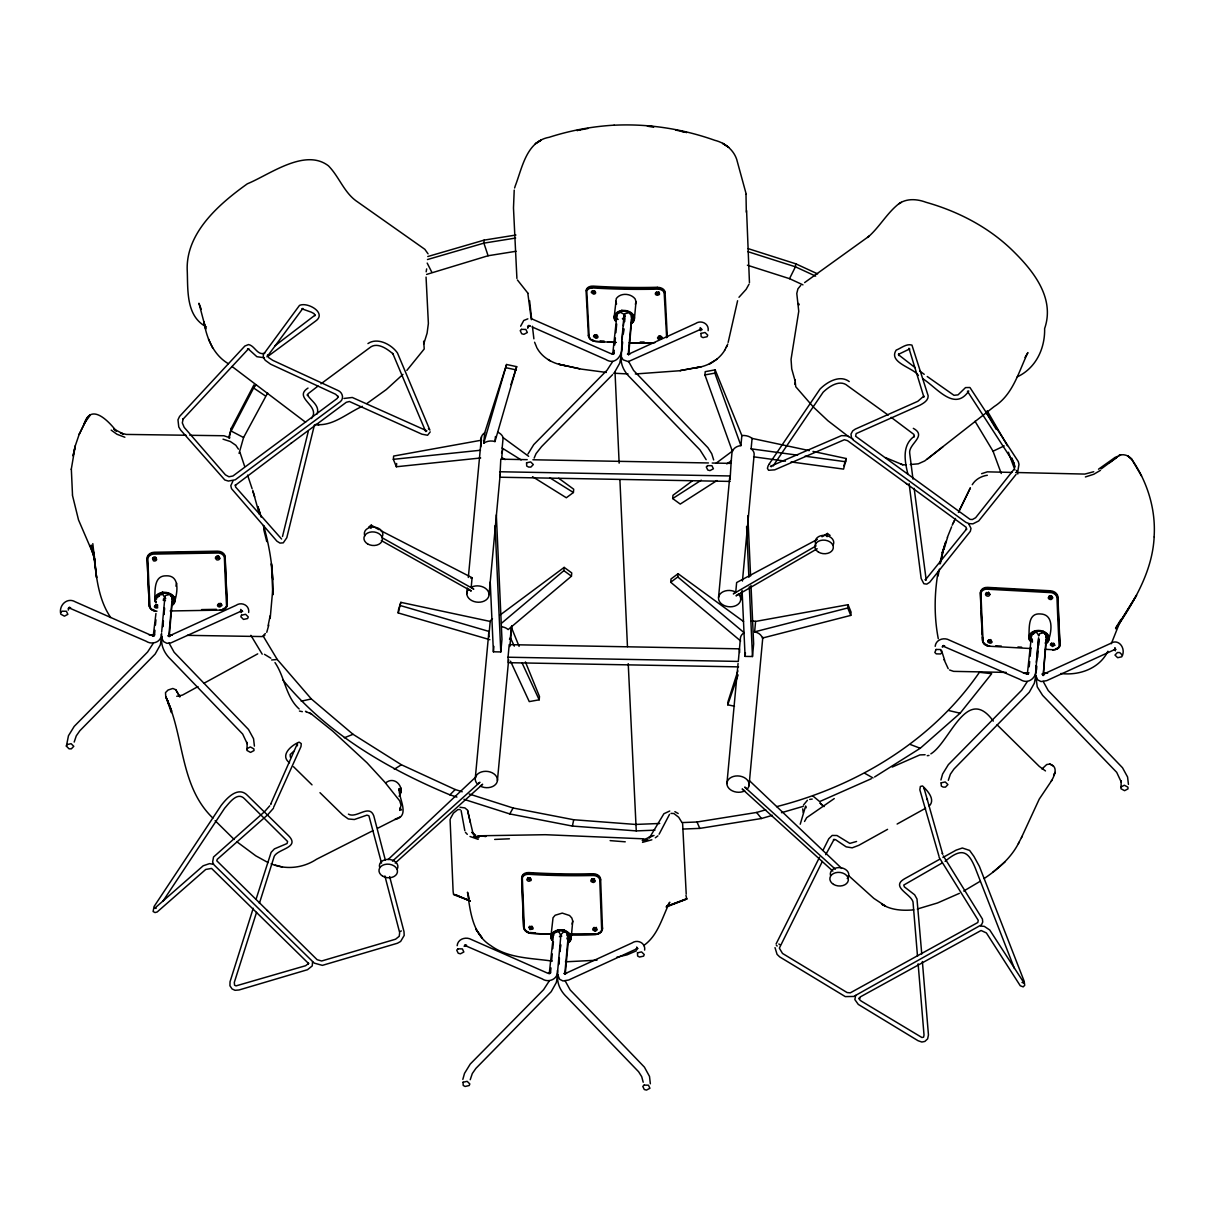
<?xml version="1.0" encoding="UTF-8"?>
<svg xmlns="http://www.w3.org/2000/svg" width="1215" height="1215" viewBox="0 0 1215 1215"><rect width="100%" height="100%" fill="white"/><g stroke="black" fill="none" stroke-linecap="round" stroke-linejoin="round"><path stroke-width="1.5" d="M272.828 588.637L270.186 618.405M685.943 895.379L686.809 899.009L666.473 906.36M71.336 469.081L72.505 494.9M1154.113 536.802C1155.951 509.252 1147.34 481.702 1131.651 459.164C1128.705 455.443 1123.45 453.59 1118.939 455.443L1120.549 455.139L1115.173 457.356L1098.512 469.203M430.231 431.872L427.574 435.259L421.909 434.18L349.404 401.497L346.305 402.286L291.068 443.308M795.066 379.718L795.05 380.781L791.724 368.874L791.056 359.351L798.756 311.283L796.782 293.453L797.921 288.851L800.731 285.419M848.495 436.58L827.886 420.709L813.443 407.116L795.749 386.734L795.05 380.189M161.929 636.736C160.319 645.317 164.678 653.746 170.814 659.487L242.681 734.073L247.268 743.838L247.192 742.426L246.949 750.445L250.548 752.404L253.981 750.581L253.905 748.896L250.305 746.936L246.873 748.759M557.943 974.354C556.333 982.95 560.677 991.379 566.828 997.12L638.619 1071.751L641.702 1076.642L643.206 1082.231M621.397 354.917C619.771 363.498 624.13 371.927 630.266 377.668L700.007 449.93L706.158 459.65M1035.909 676.497L1037.23 686.824L1042.607 695.36L1116.707 772.345L1121.293 782.111L1121.217 780.698L1120.974 788.732L1124.574 790.676L1128.006 788.854L1127.93 787.168L1124.331 785.224L1120.898 787.047M161.565 633.501L161.808 638.346L163.615 641.626L166.941 643.327L170.966 642.872L241.891 610.826L240.13 611.312L242.635 611.464L240.737 609.429L241.238 612.557M168.809 636.007L172.317 597.157L169.644 594.515L165.544 595.426L164.906 597.021L161.656 632.058M564.823 973.64L568.331 934.791L565.658 932.148L563.365 932.102L560.92 934.654L557.381 974.005L559.629 979.26L562.955 980.961L568.666 980.034L635.916 949.188M628.261 354.203L631.77 315.353L629.097 312.711L624.996 313.622L623.401 325.696M60.75 612.527L62.041 611.191L66.385 611.267L67.873 614.334L64.425 616.157L60.826 614.213C58.396 605.48 67.129 596.869 75.391 601.881L151.04 635.278L154.335 635.703L152.452 635.84L154.563 634.564L153.242 635.992L155.945 613.454M66.385 746.177L67.022 744.582L71.108 743.671L73.781 746.314L71.336 748.85L69.058 748.82L66.385 746.177L68.465 735.728L74.221 726.373L147.592 652.015L153.227 643.343M154.745 599.618C155.277 591.158 153.455 575.591 166.106 575.819C179.562 575.166 177.648 591.143 175.097 599.982M154.472 635.536L154.958 630.296M155.444 625.042L155.93 619.802M162.689 626.925L163.174 621.685M163.828 614.684L164.465 607.697M162.916 626.181L163.402 620.926M164.055 613.94L164.541 608.685M169.219 636.736L172.226 601.82M239.082 453.392L243.562 437.537L231.154 431.036L253.631 387.98L253.92 384.958L231.427 428.014L229.103 438.311M370.97 528.388L371.258 525.123L378.655 529.573M480.669 457.979L396.363 466.757L393.341 459.331L393.645 456.065L481.413 440.194A11.132 8.156 5.3 0 1 484.694 432.798L506.579 364.5L516.679 366.657L494.976 441.561A11.117 8.9 3.6 0 0 483.722 443.232L484.694 432.798M396.363 466.757L396.667 463.492M489.873 639.697L398.201 612.937L398.505 609.672L400.844 602.351L490.207 621.442A11.132 8.156 5.3 0 1 492.455 618.708M398.201 612.937L400.844 602.351M515.919 235.027L484.162 240.114L483.889 243.137L488.096 255.742L516.041 251.277M466.833 593.649L467.35 587.984M468.337 577.459L481.444 436.914M480.791 446.907L481.413 440.194M382.193 537.774L473.789 589.154L471.207 587.255L472.088 577.717L380.325 530.423M494.976 441.561L495.431 436.519M483.722 443.232L506.579 364.5M730.154 481.413L499.881 477.222L500.793 459.179L527.219 459.665M501.537 452.937A11.117 7.579 -1.3 0 0 502.159 448.077L503.131 437.643A11.132 8.156 5.3 0 0 497.937 432.267M489.053 594.591L500.2 474.169M501.598 459.118L502.478 449.717M475.278 778.283L488.749 633.212M489.235 636.857A11.117 8.232 14.5 0 1 489.265 631.511L490.207 621.442M496.328 514.917L501.962 639.348L500.793 651.939L493.396 651.802L493.897 646.41M738.553 666.868L508.28 662.676L508.037 657.224L509.206 644.649L739.479 648.84L739.646 652.485M509.48 639.212A11.117 7.32 2.4 0 0 510.391 637.754L511.363 627.335A11.132 8.156 5.3 0 0 511.788 625.725L509.86 646.502M497.421 780.577L508.645 659.715M510.528 661.218L529.254 701.602L539.187 699.81L539.49 696.544L525.427 661.932M501.537 623.234L563.866 570.655L564.17 567.39L571.749 572.918L571.445 576.183L508.159 629.583A11.117 8.733 -1.1 0 0 501.992 626.803M532.519 476.675L566.327 497.755L573.404 492.5L573.708 489.22L558.703 478.254M550.851 937.19L553.038 917.735L555.149 915.244L562.256 913.103L569.546 915.502L571.855 918.069L572.751 921.092L571.217 937.57M559.416 936.75L560.707 935.398L559.219 932.33L557.017 931.768L553.584 933.591L549.271 973.625L550.577 972.197L548.466 973.473L550.349 973.337L547.054 972.911L471.39 939.529C465.998 936.37 457.721 938.876 457.159 945.695M550.486 973.169L550.972 967.93M551.625 960.928L552.278 953.927M552.764 948.687L553.402 941.686M614.122 317.722L616.294 298.541C620.652 292.572 630.722 293.255 635.096 298.875L636.022 301.609L634.488 318.087M621.867 340.443L624.07 314.275L620.47 312.316L617.023 314.138L612.709 354.173L614.015 352.76L611.904 354.036L613.788 353.899L610.492 353.459L532.216 319.044M613.924 353.732L614.258 350.239M614.744 344.984L615.382 337.983M615.884 332.743L616.688 323.995M558.703 964.558L559.356 957.572M560.009 950.57L560.495 945.331M558.93 963.814L559.416 958.559M560.069 951.573L560.707 944.571M621.716 342.19C624.297 352.228 616.977 366.581 605.571 359.412L532.2 326.972M621.928 341.445L621.26 356.527L623.067 359.822L628.292 361.614L701.374 329.022L699.597 329.523L702.118 329.675L700.22 327.64L700.721 330.769M622.095 339.699L623.067 329.204M621.989 346.867L622.475 341.612M623.28 332.88L623.599 329.371M622.202 346.108L622.536 342.615M623.341 333.867L623.827 328.627M565.233 974.369L568.316 941.139L566.843 938.071M628.671 354.932L631.679 320.016M716.911 480.563L680.248 504.073L672.67 498.545L672.973 495.28L692.368 480.851M740.634 640.973L670.71 582.243L671.014 578.963L678.091 573.708L743.565 621.548M670.71 582.243L677.788 576.973L678.091 573.708M704.928 374.919L705.232 371.653L715.164 369.861L741.849 435.547L740.922 445.616A11.117 8.854 9 0 0 732.387 451.297L704.928 374.919L714.86 373.127L715.164 369.861M718.536 597.552L729.638 477.966M731.02 463.021L732.235 449.93M730.078 479.591L731.081 463.386L712.203 463.036M816.115 545.854L733.328 593.877L735.758 592.085L736.639 582.547L817.361 539.384M742.441 581.059L754.105 455.109A11.117 7.958 -3.5 0 0 751.113 448.836L752.085 438.402A11.132 8.156 5.3 0 0 741.849 435.547M734.483 706.234L727.739 704.806L728.043 701.526L737.854 670.923M740.694 599.861L741.393 592.343M726.919 783.553L738.067 663.466M751.007 585.493L753.649 643.95L752.48 656.525L745.084 656.389L745.418 652.789M754.621 631.861L755.593 621.427L848.055 604.706L851.077 612.132L850.773 615.398L762.367 638.072A11.117 8.383 -3.6 0 0 754.621 631.861L847.751 607.971L848.055 604.706M748.182 248.635L795.719 263.792L795.43 266.814L789.522 278.66L747.407 265.219M749.032 785.695L762.823 637.207M827.096 536.696L827.4 533.446L830.103 535.42M791.087 461.943L843.575 469.112L846.217 458.526L813.002 451.418M1028.847 637.738C1029.621 629.476 1027.146 612.892 1040.207 613.94C1053.116 614.167 1051.932 629.157 1049.198 638.103M1038.764 636.022L1037.276 632.939L1035.074 632.377L1031.641 634.2L1027.328 674.234L1028.634 672.821L1026.523 674.097L1028.391 673.945L1025.111 673.52L949.431 640.153C944.04 636.994 935.763 639.515 935.186 646.334M1029.196 666.792L1029.682 661.537M1030.168 656.297L1030.988 647.549M1036 665.774C1038.43 675.434 1029.606 685.731 1020.19 679.474L942.825 646.046L944.647 645.909L942.172 646.881L943.493 645.454L942.719 646.638M1036.319 662.251L1038.597 637.769M1038.658 638.756L1035.438 674.629L1037.686 679.868L1041.027 681.569L1046.738 680.643L1114.049 649.858M1036.274 670.437L1036.82 666.169M1037.64 657.421L1038.066 651.179M1038.779 645.18L1039.265 639.941M1038.992 635.263L1039.63 633.668L1043.715 632.757L1046.388 635.399L1043.184 675.601M1043.29 674.978L1046.297 640.062M1122.387 655.204L1119.714 652.561L1117.42 652.531L1114.975 655.067L1117.648 657.71L1121.749 656.799C1126.472 648.962 1118.833 637.662 1110.161 643.631L1042.971 674.355L1044.657 673.9L1042.06 674.204L1043.898 675.1L1042.394 673.763M1154.144 537.106C1152.397 571.187 1134.37 601.258 1115.856 628.838L1136.587 595.274L1117.648 625.801M71.26 469.385L75.254 445.875L79.248 434.135M161.701 637.48L160.289 644.937L155.155 654.065L79.856 730.731L76.256 735.895L74.176 742.076M621.169 355.661L619.741 363.118L614.623 372.261M557.731 975.113L556.303 982.571L551.185 991.698L475.9 1068.38L472.301 1073.544L470.22 1079.725M1035.788 675.722L1034.36 683.179L1029.242 692.307L953.988 769.004L950.388 774.168L948.308 780.349M161.261 634.276C161.686 642.173 151.905 645.256 146.119 641.231L68.784 607.758L70.607 607.637L68.146 608.609L69.452 607.181L68.253 610.127M557.457 970.436C558.657 978.956 548.557 983.375 542.133 978.85L464.783 945.407L466.606 945.27L464.13 946.257L465.451 944.83L464.677 946.014M968.628 523.665L970.998 528.404L970.329 531.35L929.657 582.304L926.802 584.111L923.871 583.747L921.152 578.492L909.109 483.631M938.208 571.293C934.305 593.528 933.986 616.476 938.269 638.665M426.161 271.811L426.662 268.895M317.13 413.92C320.077 405.294 310.706 400.859 307.289 394.647L307.501 395.437L308.078 393.721L318.041 386.051M938.086 576.016L939.347 569.167M514.218 190.102L513.489 207.978L516.907 278.448M462.839 1079.376L464.51 1073.377L470.266 1064.021L543.606 989.648L549.241 980.961M940.926 780.015L942.597 774.016L948.353 764.66L1021.663 690.257L1027.298 681.585M268.105 625.74L270.125 615.792M463.978 799.333L509.753 813.928L572.386 826.063L573.723 819.745L635.521 824.438L659.73 823.481M572.083 924.083L572.751 921.092M940.349 563.639L943.797 548.223L942.764 552.825M176.661 583.215L175.932 586.177M737.596 300.743L728.149 342.387M635.384 304.342L636.022 301.609M939.696 563.866L943.22 549.544M520.643 326.212L523.771 320.471L527.872 318.846M527.735 328.308L528.935 325.347L527.614 326.774L530.089 325.802L528.267 325.924L530.044 326.167M282.503 536.498L308.261 431.447M311.42 418.552C321.352 405.962 292.511 397.897 308.003 388.086M314.457 424.855L286.801 537.713L283.277 542.847L279.982 543.09L276.914 541.176L231.518 488.658L230.804 485.681L232.946 481.019M944.085 548.876L947.548 537.364M804.543 821.477L806.684 817.68L834.265 798.574M266.753 632.316L268.773 625.102M228.86 437.111L231.427 428.014M1017.775 471.45L1018.99 464.327L1018.292 461.594L969.934 387.494L965.53 387.585L958.027 394.875L953.972 395.3L927.242 376.513M943.265 549.362L942.248 552.855L945.953 541.328L943.797 547.707M156.112 558.049L155.383 559.416L153.88 559.386L153.09 558.414L153.834 557.002M219.262 556.956L217.06 557.928L216.984 555.908M591.933 878.87L593.315 880.571L594.545 878.794M593.831 927.485L595.198 929.186L596.444 927.409M514.613 187.991L515.281 185.849C522.177 168.035 526.368 141.32 549.15 137.295C570.184 130.491 592.069 126.466 614.137 125.16M986.443 592.464L986.489 593.649L988.554 594.181L988.478 592.145M1049.183 595.851L1050.55 597.689L1051.78 596.003M527.766 877.579L529.117 879.402L530.347 877.746M529.649 926.195L531.016 928.017L532.246 926.362M253.221 908.273L230.03 981.796L229.939 985.775L232.095 988.964L235.011 990.301L239.066 989.967L307.501 969.707L312.255 965.91L312.559 961.673M256.046 899.313L271.112 852.383L274.408 848.89L287.074 843.529L287.606 841.494L244.686 798.923C237.441 791.087 229.377 802.948 224.653 808.218L163.053 901.014M256.547 912.344L234.313 982.403L234.571 985.213L236.044 985.881L305.618 965.712L308.519 963.51L308.2 964.209L308.337 962.827L308.625 963.556L211.577 868.421L205.73 869.454L157.175 911.979L155.019 912.571L153.105 911.523L154.092 906.481L221.009 805.667C226.901 797.875 238.398 785.558 247.723 795.673L288.638 835.783C300.318 847.645 278.356 848.662 274.256 856.241L259.403 903.307M800.229 824.21L805.636 806.031L806.183 807.778M510.907 384.669L516.679 366.657M656.373 292.42L655.553 293.028A2.202 1.534 0.2 0 0 657.664 295.26L659.426 294.455L659.411 292.982C656.996 290.385 654.657 294.592 658.454 293.939L658.363 292.025M529.603 926.726L530.985 928.412L532.261 927.88L531.638 926.362M591.902 879.235L592.525 880.753L594.029 880.784L593.938 878.87M843.878 465.846L846.217 458.526M1111.3 643.737L1120.974 619.392L1115.552 628.17M656.373 292.025L657.755 293.574L658.986 291.965M661.522 336.616L660.763 338.028L659.259 337.998L659.183 336.084C664.711 336.145 656.935 339.486 659.213 335.765M594.5 334.884L595.882 336.54L597.142 336.099L596.519 334.626M1051.324 643.221L1052.706 644.846L1053.906 643.358M727.739 704.806L738.113 674.902M534.144 458.101L536.043 453.635L541.586 446.588L612.618 374.63M450.476 818.515L453.377 813.184L457.797 809.585L460.136 809.539M749.032 284.173L746.147 289.337L738.978 297.28M924.053 788.717L923.947 787.836L942.703 854.145L942.157 853.325M947.366 537.334L951.618 526.809M567.694 936.385L568.331 934.791M171.68 598.752L172.317 597.157M631.132 316.933L631.77 315.353M1032.264 638.969L1032.416 642.173M1045.75 636.994L1046.388 635.399M1041.969 768.989L1046.692 764.539L1049.836 764.053C1058.766 766.68 1054.423 775.853 1051.218 781.275M612.679 361.523L607.044 370.211L533.75 444.614L527.993 453.97M726.16 347.566L727.77 344.027M803.525 804.968L807.413 800.275M1021.45 837.621L1039.25 799.106L1051.81 780.395M953 523.65L954.413 520.673M958.407 512.457L970.39 487.822L958.787 511.637M952.15 525.245L955.476 518.441M768.229 465.497L767.409 468.322L768.594 470.281L774.714 469.841L844.349 439.739L847.523 440.65L906.618 483.752M1055.091 772.436L1053.618 775.413L1054.499 773.651M776.081 943.979L819.593 857.107M822.935 850.424L828.797 838.73L832.184 835.434L836.998 835.525L849.817 843.392L856.575 841.479M822.358 861.435L779.347 948.14L782.506 953.441L847.098 992.549L850.287 992.852L977.817 922.504L978.242 920.332L939.104 857.319M825.744 854.661L834.113 839.337L833.444 839.702L835.48 839.611L846.172 846.855L852.186 847.827L858.792 845.321L887.573 829.344M984.165 878.551C998.138 869.044 1011.488 857.653 1019.066 842.223M83.911 424.551C90.609 402.074 108.332 420.876 116.397 431.112L113.861 429.062L123.398 433.998L120.574 433.087L126.345 434.423L186.062 435.243M1018.367 843.605L1022.104 836.345M243.562 437.537L267.665 392.946M669.526 814.354L659.092 834.234M724.58 350.376L727.041 345.743M399.067 796.265C405.537 787.897 394.996 775.322 385.838 782.779M509.753 813.928L513.11 808.005L573.723 819.745M1013.842 469.522L975.615 517.742L972.425 519.519L970.086 519.382L855.633 436.261L856.135 433.603L919.876 405.233C923.43 403.289 928.397 400.525 928.169 395.847L911.949 345.106C906.42 343.329 901.15 348.249 896.214 350.087C887.816 362.632 913.877 367.872 918.388 375.496M855.649 995.419L854.859 999.596L858.291 1004.41L918.054 1040.723L921.851 1042.03L924.858 1041.437L927.622 1038.855L928.457 1034.967L922.382 961.521M1107.913 651.24C1099.514 668.63 1079.148 675.753 1060.801 673.505M666.336 907.392L669.769 902.213C662.221 917.128 658.166 935.504 643.616 945.589M425.888 431.583L426.86 430.824L352.289 397.472L343.997 398.459M772.983 466.135L823.132 392.217C829.07 386.416 840.036 378.989 847.675 385.854L888.18 415.12M266.981 356.846L267.649 354.947L268.606 357.575L272.783 360.339L337.998 390.501C342.387 392.187 344.255 398.231 340.519 401.542L235.254 479.804L228.374 481.064L224.805 479.971L180.579 429.989L178.772 426.951L177.967 419.798L179.577 416.426L244.838 346.047L248.513 344.559C254.831 345.668 257.459 355.965 264.748 353.125M724.748 350.224C718.414 360.658 706.75 366.641 694.859 367.978M268.09 355.342L302.839 308.458L301.897 308.807L311.298 312.164L314.153 313.683L314.943 315.703L315.277 314.958L274.894 345.804M972.243 484.709C975.387 479.409 981.31 476.083 987.339 475.278M269.76 805.788L264.551 811.666L213.536 857.015L212.625 862.058L213.946 864.776L314.275 963.13L322.385 965.363L397.442 943.235L400.631 941.443L404.2 935.428L403.988 931.616L389.635 876.547M273.497 808.233L267.513 814.976L217.257 859.309L216.786 860.782L267.543 910.749M1115.704 628.277L1117.8 625.588M1024.989 357.499L1027.905 352.578C1018.717 371.532 1013.173 394.495 994.235 406.524L924.752 460.91L918.312 463.811L910.278 464.54M255.97 385.049L253.631 387.98L265.31 395.877M776.628 806.639C856.605 786.302 932.133 741.074 979.412 672.305L991.698 673.672L960.123 713.22L920.241 748.273L874.603 776.977M1016.074 474.427L978.713 520.946L972.896 523.847L969.16 523.635L965.834 522.313L853.295 440.088L851.472 437.643L850.986 434.104L852.687 430.915L855.239 429.138L917.826 401.299L923.84 396.105L923.916 397.168L908.957 348.28L909.595 349.161M929.156 806.077C935.839 799.622 927.394 790.57 922.504 785.938L920.363 786.485L919.846 789.826L938.982 856.226M406.843 370.438L424.217 348.978L423.701 341.157L423.731 343.997L427.103 333.168L428.379 323.479L426.055 277.096M264.824 635.308L262.319 636.569L187.338 635.339M163.402 599.117L164.678 597.78L163.205 594.697L158.846 594.621L157.646 597.643M1045.097 643.1L1046.373 641.748M263.685 635.065L265.386 633.531M649.539 837.697L663.906 813.731L669.723 811.028M402.97 374.372L386.34 389.529L366.915 403.517M649.585 837.667L651.635 835.616L648.506 837.5M282.974 680.127C326.41 733.192 387.312 768.761 449.899 794.838L455.2 789.537L462.216 791.77M475.657 777.129L388.117 859.537M392.491 861.116L479.925 782.278L477.51 784.085A11.132 8.156 5.3 0 1 483.707 771.449A11.132 8.156 5.3 0 1 497.3 781.382A11.132 8.156 5.3 0 1 480.214 786.059L482.644 784.252L395.194 863.09M1005.215 861.648L992.701 872.324M271.401 803.586L270.641 804.239L297.402 743.626L297.402 745.782M273.679 807.17L300.986 746.587L301.274 743.626L299.148 742.137C291.646 745.023 279.374 755.35 289.55 762.807M293.605 751.371L290.142 754.561L290.385 757.218M927.03 459.3L942.855 446.862M320.957 383.834L369.482 347.915C376.893 341.4 387.266 348.872 393.189 354.051L392.734 353.383L425.599 431.325M1017.198 376.893C1035.924 368.16 1045.097 348.477 1044.627 328.566C1054.848 299.072 1034.694 272.555 1014.874 252.811C990.605 228.207 959.167 211.668 926.103 202.313C917.295 199.002 906.876 198.106 898.811 203.801C886.737 213.293 879.341 227.494 867.616 237.457L869.181 236.135L804.619 282.594M291.403 443.065L235.194 485.408L235.543 484.739L235.543 486.942L281.591 539.02M655.325 837.788L657.907 835.859M592.677 290.825L592.191 292.329L593.528 292.906L594.803 292.375L594.181 290.856M368.737 527.006L371.258 525.123M499.654 615.352L564.17 567.39M716.243 463.097L732.66 450.902M528.252 877.67L526.839 879.356A2.248 1.701 11.8 0 0 529.026 881.27L531.001 880.51A2.233 1.701 10.8 0 0 529.998 878.096L527.842 878.02L527.766 879.174L529.831 879.614L529.755 877.701M594.317 927.501L593.846 929.004L595.168 929.581L596.444 929.05L595.821 927.531M1049.669 595.988L1049.183 597.491L1050.504 598.069L1051.962 596.99L1051.172 596.018M1051.81 643.282L1051.097 644.223L1052.646 645.362L1054.104 644.284L1053.314 643.312M155.976 604.402L155.505 605.845L157.586 606.179M219.125 603.308C216.285 605.693 223.712 605.495 220.629 603.293M1109.629 462.657L1117.633 456.734L1101.246 468.869M400.373 816.829L394.981 819.442C410.883 816.131 398.353 798.483 399.128 788.626L399.249 790.282L399.249 789.34M367.948 343.572C377.485 337.026 391.564 344.483 397.457 352.973L429.882 430.095M267.892 356.359L315.308 321.292C327.61 313.121 307.501 301.578 299.482 305.421L263.351 354.522L263.351 357.423L265.234 360.278L270.641 364.196L335.659 394.283L338.317 396.941L338.028 396.242L337.36 398.353L232.916 476.007L228.936 476.766L225.428 474.852L184.194 427.361L182.311 422.896L183.192 418.81L182.736 419.494L248.422 348.918L247.541 349.176L249.136 349.297L248.361 348.994L256.866 356.694L264.399 357.772M1100.471 470.327L1093.773 474.26L1085.39 476.948M672.67 498.545L701.298 480.183M726.752 463.857L731.521 460.789M716.956 359.154L709.378 363.953L711.853 362.51M980.338 881.194L963.738 891.051M394.298 769.232L401.406 764.767L455.2 789.537M822.008 536.787L827.4 533.446M901.348 202.328L898.811 203.801M362.419 406.326C348.189 412.493 333.988 425.554 317.753 424.658L318.983 424.764L315.581 424.445M817.194 548.77L736.047 595.851L738.462 594.059A11.132 8.156 5.3 0 1 732.265 606.68A11.132 8.156 5.3 0 1 718.673 596.762A11.132 8.156 5.3 0 1 735.758 592.085M204.257 683.103L257.717 653.852M197.984 686.596L182.432 695.101L176.752 696.271M897.126 824.043L925.633 808.218M939.59 859.324L904.75 878.673C890.124 886.889 910.779 893.693 913.012 901.955L917.507 956.311M942.916 857.486L956.19 850.105L962.341 848.009L969.6 850.409L973.898 856.347L979.381 866.341L1024.124 981.128L1024.731 985.304L1023.167 986.869L1020.266 985.76L986.383 932.923L981.082 930.493L860.326 996.892L859.187 998.943L859.476 997.576L859.567 999.626L861.131 1001.008L921.912 1037.504L923.582 1037.17L924.023 1035.043L918.13 963.814M941.792 863.197L903.763 885.067L904.385 886.874L914.637 894.787L916.991 898.994L921.76 953.988M945.088 861.359C961.748 847.326 968.127 850.834 975.22 867.92L1014.404 968.431M930.857 753.862C949.978 742.198 966.76 684.242 993.293 721.103M667.187 906.663L686.809 899.009M927.227 755.7L928.974 755.457M636.554 950.738L627.062 954.853L616.81 957.238M372.838 830.711L316.492 859.278C303.112 868.133 285.92 870.031 271.067 863.835M377.668 828.266L396.986 818.47M959.379 893.359L937.509 902.973L917.279 909.033M975.038 421.286L993.035 451.205L1004.182 445.905M892.25 767.045L919.876 754.91L925.101 754.728M454.79 894.468L453.514 894.377L453.104 891.127L450.082 819.533M769.627 464.267L768.715 464.677L819.958 389.149C827.005 381.981 839.854 374.448 849.224 381.571M426.602 274.423L488.096 255.742M871.322 778.724L819.669 801.581L812.972 796.053M644.801 839.246L654.019 835.449M400.358 931.358L401.375 930.948M344.316 737.763L353.049 734.316L401.406 764.767M666.397 906.481L686.566 898.69M1093.743 471.724L1084.828 474.078L1015.664 472.498M909.625 348.963L898.477 354.355L898.842 353.641L898.751 355.539L898.553 354.795L915.168 367.689M981.599 473.683L987.37 471.845L1011.898 472.422M651.863 839.793L642.522 842.344M427.771 256.532L484.162 240.114M427.483 259.539L483.889 243.137L515.646 238.049M682.086 822.585L697 821.993L756.626 812.455L765.723 809.813M682.982 829.055L699.794 828.387L761.441 818.515L772.36 815.341M781.458 812.698L803.282 806.35M637.89 948.429L636.113 948.93L637.526 948.763L636.781 948.171M301.199 701.207L311.329 698.944L353.049 734.316M157.768 607.773L156.811 607.986A2.202 1.519 0.3 0 1 154.396 606.589L155.945 604.766L157.449 604.797M580.284 129.868L576.897 130.506L587.938 128.471M157.525 606.71L155.459 606.27L155.414 605.161A2.202 1.534 0.7 0 1 157.692 605.207M809.691 799.424L812.227 799.075M680.096 370.712L635.323 373.977M1114.246 649.6L1115.659 649.433M393.341 459.331L480.487 450.249M905.98 464.874L902.806 464.783L885.371 457.569M220.067 610.097L221.373 609.991A6.667 4.602 1.3 0 0 226.446 606.315L226.537 605.359A524.683 36.101 -89 0 1 224.395 558.034L224.198 556.956A6.667 5.164 2.2 0 0 218.776 552.992L153.06 554.116A6.728 5.27 1.1 0 0 147.957 558.338L147.865 559.371A519.033 35.706 -89 0 0 150.007 606.665L150.189 607.591A6.728 4.602 0.6 0 0 155.657 611.084L156.993 611.191M271.628 659.973L277.263 659.502L311.329 698.944M299.452 711.048L302.353 711.671M597.005 960.199L565.4 961.824M494.672 839.428L509.434 838.806M572.386 826.063L636.265 830.908L654.946 830.164M913.756 909.853C902.806 910.84 891.081 910.232 881.589 904.082L885.614 906.162L873.843 898.386L848.343 875.392M643.829 838.836L545.368 834.705L477.829 835.814L486.076 836.436L479.014 835.905M614.091 125.221C648.233 123.535 682.572 128.851 714.769 140.302C724.641 142.717 733.374 149.551 736.685 159.332L746.253 194.309M201.569 609.596L216.422 609.338M170.146 610.963L220.128 610.127A7.351 5.073 1.3 0 0 227.205 604.918A524.348 36.07 -89 0 1 225.079 557.624A7.351 5.695 2.2 0 0 217.485 551.99L154.351 553.068A7.412 5.741 0 0 0 147.197 558.961A518.744 35.691 -89 0 0 149.339 606.255M1052.706 649.706L1054.028 649.691A6.728 4.556 8.8 0 0 1059.04 646.334L1059.131 645.438A519.033 35.706 -89 0 1 1056.989 598.114L1056.822 597.097A6.728 5.224 10.8 0 0 1051.461 592.647L986.155 589.154A6.667 5.133 9.8 0 0 981.067 592.95L980.976 594.029A524.683 36.101 -89 0 0 983.117 641.323L983.3 642.31M591.842 287.97L593.148 287.97A519.033 351.515 -2.6 0 0 657.345 289.124L658.682 289.185A6.728 4.708 -1 0 1 664.165 292.709M459.984 807.246L464.889 807.914L467.532 810.147L470.251 822.433M148.959 634.746L153.606 634.777M189.844 435.289L223.909 435.745L229.878 437.795M168.596 635.02L172.348 635.096M532.884 459.771L708.421 462.961M499.623 471.754L729.911 475.961M508.037 657.224L738.31 661.416L740.345 639.075A11.117 8.611 12.9 0 1 744.157 632.726L677.788 576.973M1006.263 672.411L953.608 671.363L949.583 669.981M1023.197 672.745L1028.832 672.867M1043.882 673.171L1047.649 673.247M1021.997 982.464L1024.139 983.102L989.739 929.991L984.287 926.362L980.596 926.058M671.014 813.382L673.9 813.518L678.714 817.285L682.086 822.737M627.426 354.142L630.038 353.838L628.352 354.294L695.527 323.555C701.04 319.621 709.256 323.6 708.148 330.693M167.974 635.946L170.571 635.642L168.885 636.113L236.044 605.343C241.557 601.425 249.774 605.389 248.665 612.481M563.988 973.579L566.585 973.276L564.899 973.747L632.028 942.962C637.556 939.028 645.757 943.007 644.649 950.1M613.438 373.187L628.018 373.962M995.784 645.788L1001.312 646.091M1017.927 646.988L1021.618 647.185M983.3 642.31A6.667 4.571 8 0 0 988.737 646.198L1030.7 648.537M1045.325 649.311L1052.828 649.736M610.127 840.628L625.254 841.813M647.413 126.223L653.959 126.77L647.914 126.254M606.315 372.443L579.616 368.889M552.172 961.111C531.654 958.027 508.386 958.514 490.906 945.695C472.529 934.411 470.251 911.463 467.502 892.19L469.248 898.568M751.113 448.821L797.587 455.185M805.029 456.202L845.913 461.791M753.589 456.81L785.452 461.168M306.453 711.641L305.481 711.382L311.511 714.086L332.834 731.217L367.067 762.838L384.76 782.111L399.75 800.913L401.026 805.135L399.841 810.42L399.902 808.658M213.172 864.245L209.527 863.622L203.194 865.779L154.761 908.228L156.143 908.334M124.872 437.248L116.989 434.271L111.173 430.11M506.275 367.781L516.375 369.937M752.085 438.402L809.312 450.628M675.646 130.066L686.794 132.511L681.676 131.372M223.028 439.162L230.349 441.516L235.832 445.282L238.429 449.14M564.929 365.609C553.66 363.953 542.497 358.182 536.954 347.885M948.869 710.562L960.123 713.22M275.228 865.095L282.442 867.009M400.54 605.617L489.265 631.511M747.893 251.657L795.43 266.814L815.645 276.124M469.248 794.018L513.11 808.005M449.899 794.838L456.931 797.086M478.178 839.352L470.008 836.482M1045.477 770.933L1039.311 766.422L997.075 724.808M453.909 894.756L468.99 900.361M900.497 463.917L902.806 464.783M910.278 744.476L920.241 748.273M456.354 895.121L470.327 901.257M456.491 895.182L470.159 900.862M175.765 689.71L179.835 696.742L175.765 689.71L172.834 688.48L168.08 690.014L165.498 692.611L165.787 697.152L171.74 710.988M771.404 466.742L770.416 466.302L841.509 435.608L847.356 435.836L852.945 439.116M264.49 654.338L270.824 658.196M428.379 428.834L429.351 429.275M795.719 263.792L817.619 273.876M789.522 278.66L802.963 284.857M674.872 811.65L678.198 813.518M1052.904 765.86L1049.836 764.053M348.432 814.126C356.542 818.925 369.208 803.464 373.825 815.979L385.322 860.038M268.029 862.559L255.818 855.846L236.621 841.585M381.313 540.569L471.268 591.037L468.671 589.138A11.132 8.156 5.3 0 0 476.037 602.017A11.132 8.156 5.3 0 0 488.734 592.571A11.132 8.156 5.3 0 0 471.207 587.255M864.609 773.211L873.038 777.965M305.588 422.258L232.05 366.505M502.159 448.077L521.159 459.923M549.666 477.692L573.404 492.5M501.917 457.615L505.136 459.619M548.162 359.519L550.486 361.068M309.552 712.689L311.511 714.086M228.45 363.756C213.491 354.977 206.641 338.241 203.923 321.884L205.775 329.022L198.941 303.249L201.295 309.415M990.605 639.561L990.711 641.368L988.418 640.351M919.694 371L924.22 374.311M922.914 378.807C936.917 387.722 954.55 412.037 968.75 391.063L967.444 391.23L1014.1 463.173M906.253 483.494L966.153 527.28L966.365 529.482L966.73 528.814L925.314 579.98L926.21 579.631L925.223 579.585L926.179 579.828L914.151 488.369M503.131 437.643L528.662 456.308M563.866 570.655L571.445 576.183M206.413 326.911C185.363 315.961 188.128 289.2 187.186 269.335C186.335 232.171 219.687 203.528 247.374 183.784C269.244 174.899 304.768 147.683 328.43 165.817C339.334 176.858 344.194 193.109 357.559 201.887L424.84 249.303L428.06 253.844M155.353 556.971L156.143 557.974M218.503 555.878L219.292 556.88M891.157 417.337L913.999 434.499L914.075 436.929L914.409 436.2C901.727 445.161 904.704 461.123 907.939 474.336M778.861 943.994L779.726 944.647M776.339 945.376L777.205 946.014M475.748 835.328L471.921 832.336L474.701 835.51L472.468 832.427L473.06 833.642L467.623 810.572M913.316 428.348C927.455 436.003 908.486 443.794 909.686 453.119L912.981 479.105M1131.651 459.164L1127.945 456.02L1131.651 459.164L1141.538 475.991M841.737 868.421L749.549 780.774M234.206 839.489L215.131 820.641M823.421 806.061L819.943 802.948L824.028 806.608M835.373 869.226L744.704 787.107L747.301 789.006A11.132 8.156 5.3 0 0 739.935 776.127A11.132 8.156 5.3 0 0 727.238 785.573A11.132 8.156 5.3 0 0 744.765 790.874L742.168 788.991L832.852 871.109M299.163 708.968C285.798 697.045 284.842 676.922 274.985 662.57M319.985 792.681L342.721 814.946L348.31 818.971L354.355 819.518L366.869 815.159L368.904 815.751L381.54 863.121M1114.914 648.825L1115.674 649.585L1114.854 647.716L1115.37 650.83M293.514 766.711L312.012 784.86M267.239 910.46L317.13 959.698L321.671 960.989L395.574 939.21L399.219 936.294L399.674 932.634L384.882 875.924M465.451 832.351L467.304 834.356M110.747 617.554C97.489 598.296 96.137 573.814 93.327 551.352L94.588 560.343L91.383 545.11L95.286 561.558L90.35 545.474L94.466 556.956M212.898 818.09C180.382 786.91 184.285 739.115 167.381 700.296L169.067 705.292L166.015 696.939L170.981 709.317M399.948 808.036L401.573 809.98M756.626 812.455L761.441 818.515M627.76 353.702L628.368 354.567M564.322 973.139L564.929 974.005M168.308 635.521L168.915 636.387M948.201 668.66L944.04 659.608M528.1 293.438L517.408 279.951M987.172 410.746L1007.356 445.677M985.957 412.189L996.33 429.457M263.063 635.885L277.263 659.502M250.882 635.339L262.212 654.171M427.194 263.093L431.765 272.13M926.817 798.695L927.516 800.123M624.373 315.201L625.148 316.826M623.629 319.013L624.419 320.639M560.92 934.654L561.71 936.264M164.906 597.021L165.696 598.646M208.494 339.107L212.686 348.022M510.406 637.754L514.294 646.152M522.07 662.919L539.187 699.81M943.311 855.876L982.419 919.026L982.738 922.033L981.523 924.767L853.735 996.452L845.275 996.604L779.681 956.888L777.068 954.352L775.003 947.639M697 821.993L699.794 828.387M594.788 290.901L593.679 292.39L592.024 291.251M534.6 342.235L536.559 346.943M94.421 556.835L78.519 519.929L72.429 495.188M847.751 607.971L850.773 615.398M511.363 627.335L519.094 646.365M1011.928 458.085L1015.208 466.94M1016.515 470.478L1017.821 474.017M1008.389 452.238L1014.92 469.962M993.035 451.205L1001.251 473.486M714.86 373.127L740.922 445.616M636.721 947.047L637.176 948.323M167.761 701.465L169.067 705.292M239.963 452.314L244.64 466.363M247.571 475.126L252.097 488.688M615.656 301.244L616.567 303.993M168.49 704.032L171.315 712.582M1043.153 681.387L1048.226 690.545L1122.508 767.743L1127.581 777.008L1128.431 784.389M628.535 361.326L633.622 370.484L707.905 447.667L711.762 453.787L713.661 459.923M565.096 980.778L570.169 989.936L644.421 1067.15L649.509 1076.414L650.344 1083.795M169.082 643.13L174.155 652.288L248.483 729.456L253.555 738.735L254.406 746.101M253.054 491.893L254.664 496.874M259.919 513.049L257.853 506.594L259.919 513.034M941.443 650.222L944.647 660.261M252.781 490.313L259.327 514.203M263.564 525.503C269.973 548.011 273.633 571.414 272.828 594.879L271.416 563.654L272.767 579.54M260.177 513.581L261.119 517.089M263.488 525.852L264.43 529.36L263.564 526.08M263.746 529.527L266.753 541.586M464.829 830.68L461.108 810.542M527.811 293.225L531.335 319.727M803.221 812.668L802.72 808.871M664.165 292.709L666.655 337.724M589.184 337.238L586.799 291.296A6.728 4.632 10.6 0 1 591.842 287.955M533.886 338.833L532.413 326.258M745.995 194.324L746.329 212.23M636.265 830.908L628.231 663.663M92.811 543.637L96.608 577.717L94.724 560.874M529.588 300.606L531.608 318.922M588.424 335.856L586.116 291.722A7.412 5.103 10.8 0 1 593.163 287.044M682.633 823.77L686.217 894.103M794.868 384.289L794.823 383.014M1031.641 634.2L1031.717 635.885M747.848 515.737L750.581 576.062M746.587 526.429L748.896 577.338M749.321 586.769L752.48 656.525M742.092 590.399L745.084 656.389M615.033 372.367L619.149 463.158M619.923 480.183L627.456 646.638M495.067 525.609L500.793 651.939M490.237 582.046L493.396 651.802M624.647 319.879L624.723 321.565M617.023 314.138L617.099 315.824M553.584 933.591L553.66 935.277M746.587 210.575L749.458 282.685M521.994 883.426L523.665 926.422A7.472 5.741 11.4 0 0 528.449 932.072M615.033 320.608A10.206 7.472 5.3 0 1 618.921 311.313A10.206 7.472 5.3 0 1 632.18 313.485A10.206 7.472 5.3 0 1 631.754 323.342M624.829 318.71A5.893 4.313 5.3 0 1 622.566 318.345M620.349 311.253A5.893 4.313 5.3 0 1 622.202 310.341A6.136 4.495 5.3 0 0 620.136 311.374M629.993 312.832A5.893 4.313 5.3 0 1 630.509 314.488M657.361 287.287A517.544 350.497 -2.6 0 1 593.315 286.117A7.472 5.149 10.8 0 0 586.222 290.841M615.686 320.669A9.462 6.941 5.3 0 1 619.285 312.042A9.462 6.941 5.3 0 1 631.587 314.062A9.462 6.941 5.3 0 1 631.177 323.205M624.814 319.15A6.136 4.495 5.3 0 1 622.46 318.77M630.19 313.014A6.136 4.495 5.3 0 1 630.737 314.746M615.352 320.76A9.842 7.199 5.3 0 1 619.103 311.815A9.842 7.199 5.3 0 1 631.876 313.895A9.842 7.199 5.3 0 1 631.451 323.403M634.048 314.807A9.462 6.941 5.3 0 1 631.511 319.682M618.162 319.439A9.462 6.941 5.3 0 1 615.17 314.457M654.824 342.721A524.683 355.342 -2.6 0 1 629.324 342.721M615.944 342.387A524.683 355.342 -2.6 0 1 595.942 341.445L594.56 341.263A6.667 4.632 10 0 1 589.184 337.238M644.163 342.022A523.149 354.294 -2.6 0 1 640.153 342.022M604.128 341.081A523.149 354.294 -2.6 0 1 600.149 340.868M657.361 288.213A518.744 351.317 -2.6 0 1 593.163 287.044M588.409 335.856A7.351 5.118 10 0 0 596.018 341.506A524.348 355.114 -2.6 0 0 603.992 341.931M593.224 340.048A7.412 5.133 10.2 0 1 591.933 339.471M589.852 337.892A7.412 5.133 10.2 0 1 588.516 334.976M657.361 287.347A7.472 5.149 -0.1 0 1 665.061 292.268L667.324 337.299A7.412 5.24 -0.1 0 0 667.384 336.418M652.166 342.797A524.348 355.114 -2.6 0 1 629.385 342.767M616.02 342.433A524.348 355.114 -2.6 0 1 608.001 342.114M657.361 288.274A7.412 5.103 -0.1 0 1 665.015 293.164M1033.479 634.291A5.893 4.313 5.3 0 1 1035.059 631.253M1043.366 631.405A5.893 4.313 5.3 0 1 1045.219 634.503M1029.743 640.624A10.206 7.472 5.3 0 1 1033.631 631.329A10.206 7.472 5.3 0 1 1046.89 633.501A10.206 7.472 5.3 0 1 1046.464 643.358M982.434 637.192A523.149 35.994 -89 0 0 982.586 639.986A7.412 5.073 8 0 0 983.269 642.052M982.297 634.382A523.149 35.994 -89 0 1 981.188 611.115M981.067 608.107A523.149 35.994 -89 0 1 980.444 592.783M1030.396 640.669A9.462 6.941 5.3 0 1 1034.011 632.058A9.462 6.941 5.3 0 1 1046.297 634.063A9.462 6.941 5.3 0 1 1045.902 643.206M1048.165 637.465A9.462 6.941 5.3 0 1 1046.221 639.682M1030.73 637.146A9.462 6.941 5.3 0 1 1029.88 634.473M1033.585 632.818A6.136 4.495 5.3 0 1 1034.846 631.375M1043.518 631.542A6.136 4.495 5.3 0 1 1045.447 634.762M1030.062 640.776A9.842 7.199 5.3 0 1 1033.813 631.815A9.842 7.199 5.3 0 1 1046.586 633.911A9.842 7.199 5.3 0 1 1046.176 643.403M980.444 592.783A7.412 5.726 10.1 0 1 987.613 587.377L1050.337 590.763A7.472 5.802 10.7 0 1 1057.931 596.975A517.544 35.6 -89 0 0 1060.072 644.163A7.472 5.103 9.9 0 1 1058.174 647.671M1057.08 648.263A7.472 5.103 9.9 0 1 1055.82 648.673M987.446 645.013A7.412 5.073 8 0 1 986.155 644.482M985 643.813A7.412 5.073 8 0 1 984.013 642.978M990.103 646.365A7.351 5.042 8 0 1 982.51 640.882A524.348 36.07 -89 0 1 980.368 593.573A7.351 5.665 9.8 0 1 987.476 588.212L1050.2 591.599A7.412 5.756 10.7 0 1 1057.733 597.75A518.744 35.691 -89 0 0 1059.875 645.044A7.412 5.057 9.9 0 1 1052.828 649.752M470.964 578.416A10.874 6.774 -7 0 1 472.088 577.717M364.895 535.861A9.28 6.804 5.3 0 1 374.023 527.128A9.28 6.804 5.3 0 1 381.996 537.167M815.797 544.092A9.28 6.804 5.3 0 1 824.924 535.359A9.28 6.804 5.3 0 1 832.898 545.383M751.159 620.941A11.132 8.156 5.3 0 1 755.593 621.427M830.468 875.301A9.28 6.804 5.3 0 1 841.418 867.814A9.28 6.804 5.3 0 1 847.235 878.551M379.566 867.085A9.28 6.804 5.3 0 1 389.802 859.476A9.28 6.804 5.3 0 1 397.047 869.424M555.863 932.102A5.893 4.313 5.3 0 1 557.062 930.72M563.426 929.9A5.893 4.313 5.3 0 1 565.37 930.872M566.706 932.3A5.893 4.313 5.3 0 1 566.858 935.611M552.415 940.137A9.462 6.941 5.3 0 1 556.014 931.525A9.462 6.941 5.3 0 1 568.301 933.53A9.462 6.941 5.3 0 1 567.906 942.673M551.762 940.076A10.206 7.472 5.3 0 1 555.65 930.781A10.206 7.472 5.3 0 1 568.909 932.953A10.206 7.472 5.3 0 1 568.468 942.81M555.604 932.285A6.136 4.495 5.3 0 1 558.809 929.9M563.487 929.976A6.136 4.495 5.3 0 1 567.466 934.214M570.777 934.274A9.462 6.941 5.3 0 1 568.24 939.149M552.734 936.613A9.462 6.941 5.3 0 1 551.899 933.94M552.066 940.228A9.842 7.199 5.3 0 1 555.817 931.282A9.842 7.199 5.3 0 1 568.59 933.363A9.842 7.199 5.3 0 1 568.18 942.87M571.126 934.593A519.033 351.515 -2.6 0 0 595.244 934.396L596.565 934.274A6.728 5.179 -0.8 0 0 601.683 930.067L599.739 879.478A6.667 5.103 0 0 0 594.348 875.59L592.95 875.499A524.683 355.342 -2.6 0 1 528.753 874.314L527.371 874.344A6.667 5.027 11.1 0 0 522.344 878.065L524.333 928.67A6.728 5.118 12.2 0 0 529.74 933.029L531.046 933.242A519.033 351.515 -2.6 0 0 551.033 934.168A518.744 351.317 -2.6 0 1 531.107 933.363M595.304 933.788A517.544 350.497 -2.6 0 1 571.247 933.986M535.253 932.847A517.544 350.497 -2.6 0 1 531.259 932.619A7.472 5.741 11.4 0 1 529.831 932.482M571.172 934.73A518.744 351.317 -2.6 0 0 595.304 934.532A7.412 5.71 -0.9 0 0 602.473 928.655L600.635 879.25A7.412 5.68 -0.2 0 0 592.966 873.752A523.149 354.294 -2.6 0 1 528.92 872.567A7.412 5.589 11.1 0 0 521.767 877.807M600.575 880.04A7.351 5.619 0 0 0 592.966 874.603A524.348 355.114 -2.6 0 1 528.768 873.418A7.351 5.543 11.1 0 0 521.66 878.612L523.574 927.212A7.412 5.695 11.4 0 0 531.107 933.409M602.519 927.865A7.472 5.741 -0.9 0 1 598.069 933.272M165.453 600.605A5.893 4.313 5.3 0 1 163.174 600.225M159.378 596.17A5.893 4.313 5.3 0 1 159.742 594.515M160.957 593.133A5.893 4.313 5.3 0 1 162.825 592.237M170.601 594.712A5.893 4.313 5.3 0 1 171.118 596.383M155.642 602.488A10.206 7.472 5.3 0 1 159.545 593.209A10.206 7.472 5.3 0 1 172.788 595.38A10.206 7.472 5.3 0 1 172.363 605.237M156.295 602.549A9.462 6.941 5.3 0 1 159.909 593.938A9.462 6.941 5.3 0 1 172.196 595.942A9.462 6.941 5.3 0 1 171.801 605.085M174.671 596.702A9.462 6.941 5.3 0 1 172.12 601.562M156.629 599.025A9.462 6.941 5.3 0 1 155.778 596.352M159.104 596.413A6.136 4.495 5.3 0 1 159.484 594.697M160.745 593.254A6.136 4.495 5.3 0 1 162.689 592.312M170.799 594.894A6.136 4.495 5.3 0 1 171.345 596.641M155.96 602.655A9.842 7.199 5.3 0 1 159.712 593.695A9.842 7.199 5.3 0 1 172.484 595.79A9.842 7.199 5.3 0 1 172.074 605.283M226.795 606.072A7.412 5.103 1.1 0 0 227.296 604.037A523.149 35.994 -89 0 1 225.155 556.835A7.412 5.741 2.2 0 0 217.515 551.17L154.366 552.248A7.472 5.786 0 0 0 147.152 558.186A517.544 35.6 -89 0 0 149.293 605.374A7.472 5.088 0.6 0 0 149.961 607.287M226.127 606.968A7.412 5.103 1.1 0 1 225.231 607.743M224.137 608.381A7.412 5.103 1.1 0 1 222.907 608.852M155.55 611.084A7.412 5.057 0.6 0 1 149.354 606.27M154.138 609.976A7.472 5.088 0.6 0 1 152.832 609.52M151.662 608.912A7.472 5.088 0.6 0 1 150.69 608.153M400.889 789.37L400.555 792.696L400.889 789.37M75.178 446.178L73.113 455.716L75.178 446.178M219.824 558.125L219.611 558.991A2.233 1.731 1.1 0 1 216.559 559.75L215.374 558.201A2.233 1.731 1.1 0 1 217.576 556.5L219.824 558.125M989.936 594.515L988.873 596.003A2.233 1.716 10.4 0 1 985.502 594.272L987.582 592.707A2.248 1.731 10.6 0 1 989.936 594.515M1052.63 597.886L1051.582 599.36A2.202 1.686 10.5 0 1 1048.272 597.659L1050.322 596.125A2.202 1.701 11 0 1 1052.63 597.886M987.856 640.806L987.992 642.325L989.861 643.16A2.248 1.519 8.8 0 0 992.078 641.809L990.878 640.351A2.233 1.534 8.9 0 0 987.856 640.806M217.743 604.69L217.515 605.51A2.248 1.549 0.7 0 0 219.885 606.938L221.965 605.434A2.248 1.549 0.7 0 0 218.578 604.068L217.743 604.69M216.422 556.728L217.029 558.247L219.065 557.882L218.457 556.364L216.422 556.728M218.563 604.022L219.186 605.541L221.206 605.176L220.598 603.658L218.563 604.022M594.454 335.31L595.077 336.828L597.112 336.464L596.489 334.945L594.454 335.31M986.413 592.95L987.02 594.469L989.056 594.105L988.433 592.586L986.413 592.95M988.554 640.244L989.162 641.763L991.197 641.399L990.59 639.88L988.554 640.244M529.026 927.197L529.816 929.521L532.853 929.111A2.202 1.671 10.9 0 0 530.788 926.483L529.026 927.197M662.038 337.876L661.021 339.182L658.849 339.274A2.233 1.564 0.3 0 1 657.831 337.147L659.806 336.312A2.248 1.564 -0.6 0 1 662.038 337.861M152.574 558.429L153.424 560.814A2.202 1.701 1.1 0 0 156.644 559.219L154.457 557.609L152.574 558.429M526.551 462.824L526.702 466.028L528.586 467.061L530.879 467.092L533.324 464.555L530.651 461.913L526.551 462.824M637.48 952.818L637.617 956.023L639.515 957.04L643.616 956.129L644.239 954.534L641.566 951.892L637.48 952.818M241.481 615.2L240.843 616.795L243.516 619.437L247.617 618.526L248.255 616.931L245.582 614.289L241.481 615.2M700.964 333.411L701.116 336.616L702.999 337.633L707.1 336.722L707.738 335.127L705.065 332.485L700.964 333.411M463.067 1082.231L463.204 1085.435L465.102 1086.468L469.187 1085.542L469.825 1083.962L467.152 1081.32L463.067 1082.231M941.139 782.855L941.291 786.075L943.189 787.092L945.467 787.138L947.913 784.586L945.24 781.944L941.139 782.855M1054.772 645.195L1052.6 646.517L1050.413 644.952A2.202 1.519 8.9 0 1 1053.587 643.753L1054.772 645.195M84.61 423.017L79.157 434.438L87.298 417.945L90.335 414.923L84.61 423.017M707.586 465.618L706.295 466.97L707.783 470.038L709.985 470.6L713.418 468.777L711.929 465.709L707.586 465.618M458.025 948.839L456.749 950.176L458.222 953.243L460.424 953.805L463.857 951.983L462.383 948.915L458.025 948.839M936.066 649.463L934.851 652.485L936.264 653.883L940.607 653.959L941.898 652.622L940.41 649.539L936.066 649.463M521.508 329.356L520.233 330.693L521.706 333.76L523.908 334.322L527.34 332.515L525.867 329.432L521.508 329.356M644.102 1085.101L642.811 1086.438L644.284 1089.521L646.486 1090.083L649.934 1088.26L648.446 1085.192L644.102 1085.101M478.725 837.56L473.607 836.588L478.725 837.56M155.96 558.566L153.91 559.021L153.12 558.034L154.548 557.336L156.097 558.475M538.853 141.532L535.223 143.81L541.283 140.059L538.853 141.532M700.827 366.824L680.172 370.59L700.827 366.824M646.593 839.914L642.234 840.537L647.944 839.778L646.593 839.914M595.107 931.024L593.087 930.219A2.202 1.686 0.6 0 1 594.986 927.652L597.142 929.232A2.202 1.701 -0.1 0 1 595.107 931.024M593.224 882.439L591.173 881.619A2.233 1.716 0.6 0 1 593.087 879.007L595.289 880.617A2.248 1.731 -0.4 0 1 593.224 882.439M579.479 368.753L558.9 364.242L579.479 368.753M594.454 291.296L593.315 291.038A2.202 1.519 9.5 0 0 591.28 292.481L593.467 294.091A2.202 1.519 9.5 0 0 595.32 291.919L594.454 291.296M596.793 335.416L595.623 335.143A2.248 1.549 10.3 0 0 593.573 336.616L595.79 338.256A2.233 1.549 9.4 0 0 597.674 336.054L596.793 335.416M725.082 144.934L722.697 143.37L728.727 147.349L725.082 144.934M482.158 937.995L475.779 929.05L482.158 937.995M798.771 304.935L798.498 303.477L798.726 304.904M400.737 788.702L400.646 787.791L400.904 790.357L400.737 788.702M367.583 543.895A9.28 6.804 5.3 0 0 382.345 539.931A9.28 6.804 5.3 0 0 369.557 532.276A9.28 6.804 5.3 0 0 367.583 543.895M818.485 552.111A9.28 6.804 5.3 0 0 833.262 548.162A9.28 6.804 5.3 0 0 820.459 540.493A9.28 6.804 5.3 0 0 818.485 552.111M833.536 884.383A9.28 6.804 5.3 0 0 848.313 880.419A9.28 6.804 5.3 0 0 835.51 872.75A9.28 6.804 5.3 0 0 833.536 884.383M382.634 876.152A9.28 6.804 5.3 0 0 397.411 872.203A9.28 6.804 5.3 0 0 384.608 864.533A9.28 6.804 5.3 0 0 382.634 876.152"/></g></svg>
